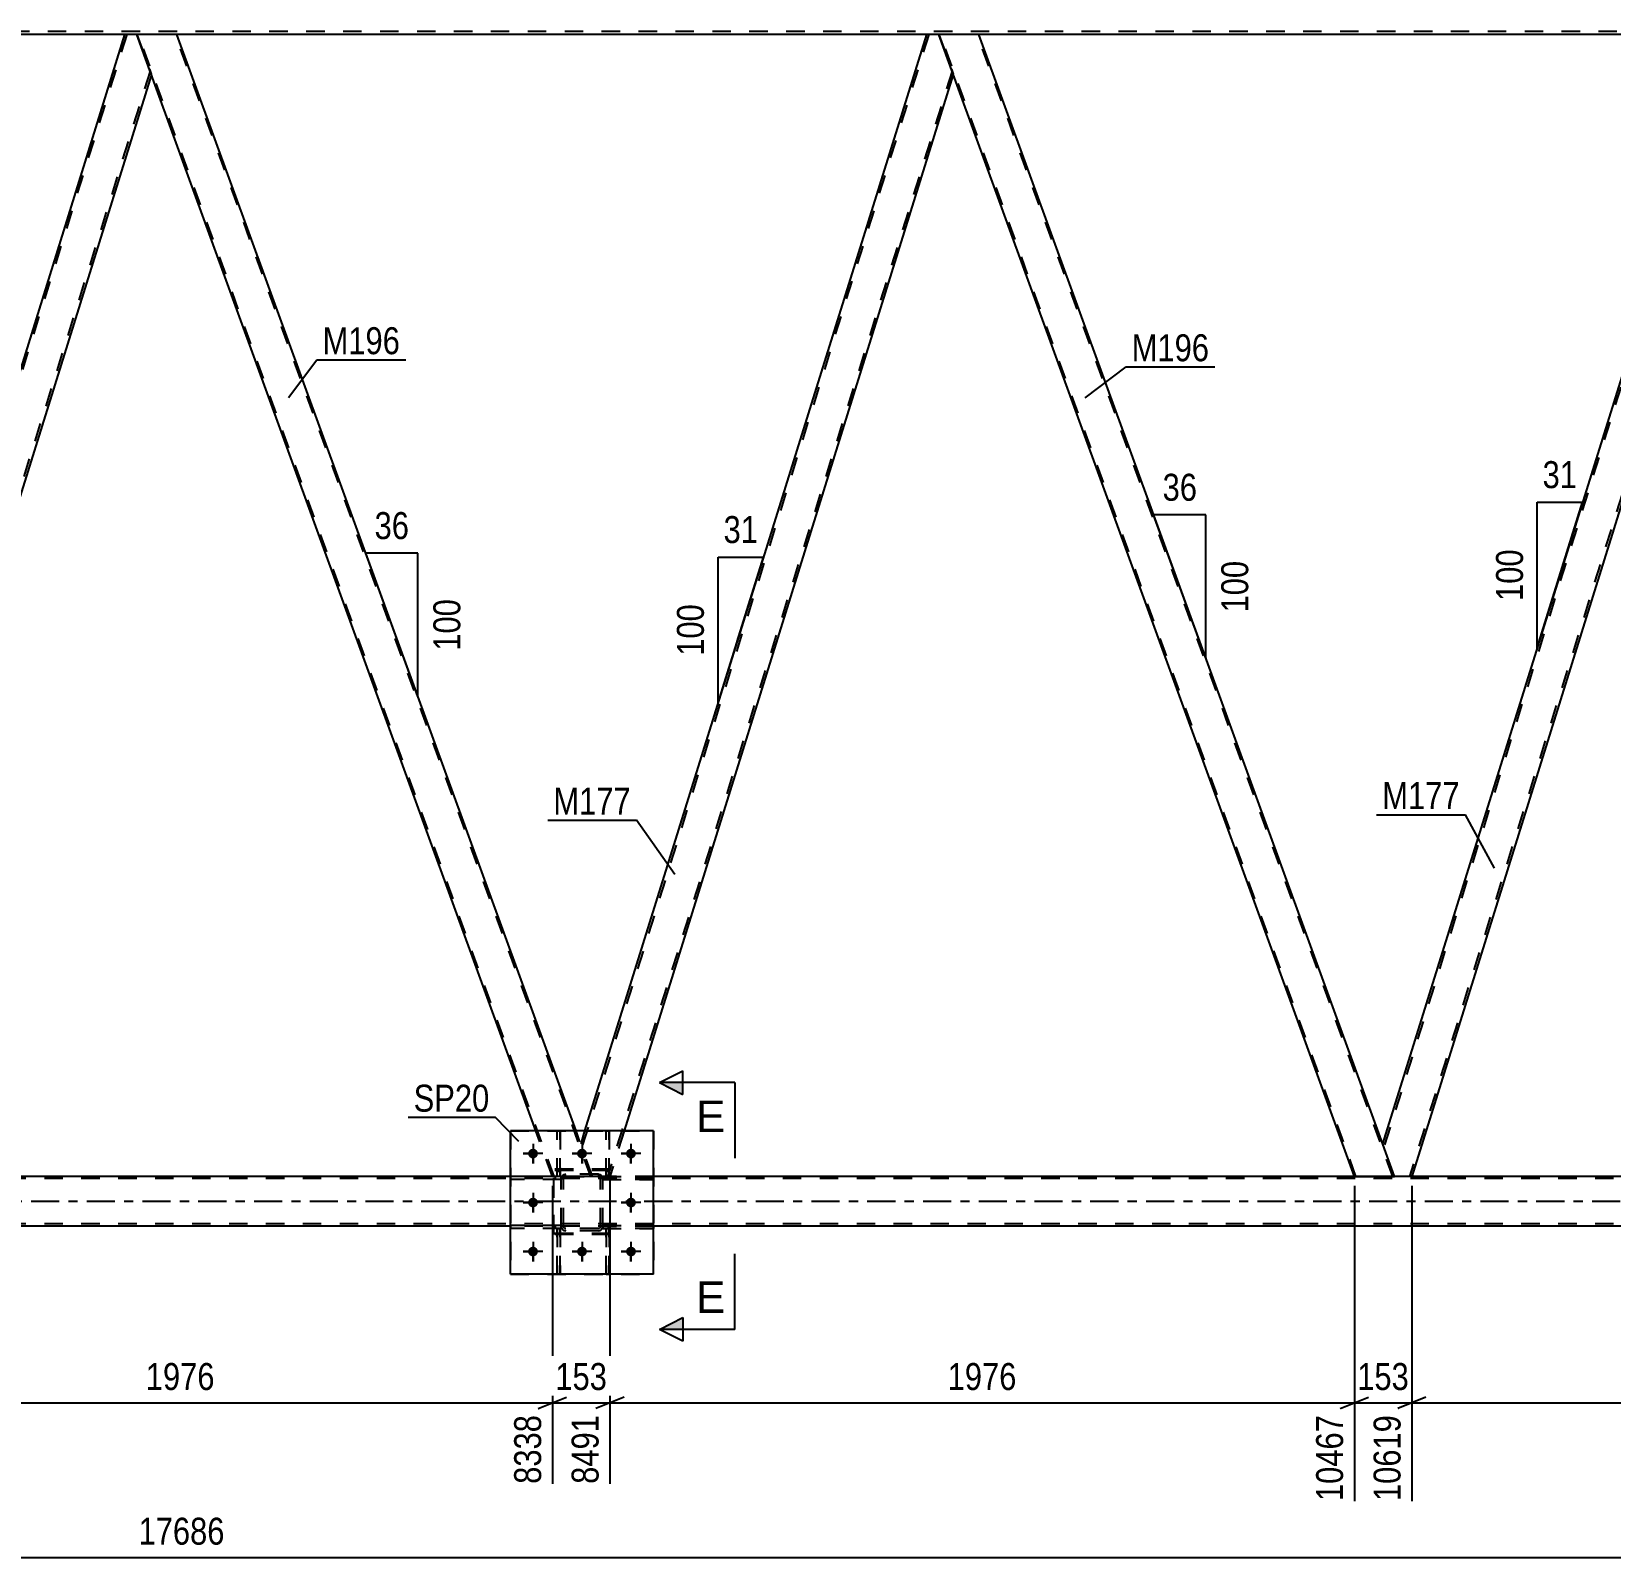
# Model space of a CAD drawing. Header units: millimetres. Extents: x -80 to 761, y -429 to 165.
# Drawn here: x 314.9 to 482.5, y -163.7 to -1.7 of the extents above; entities that cross this region are included whole.
import ezdxf

# ---------------------------------------------------------------- set-up
doc = ezdxf.new("R2010")
doc.units = ezdxf.units.MM
doc.linetypes.add('DXK_LINE_DOT2', pattern=[3.9198, 1.9599, -1.9599])
doc.linetypes.add('DXK_LINE_DOT3', pattern=[5.9187, 2.979, -0.9799, 0.9799, -0.9799])
doc.styles.add('Arial', font='ARIAL.TTF', dxfattribs={"height": 0.2})
doc.styles.add('Arial Narrow', font='ARIALN.TTF', dxfattribs={"height": 0.2})

# ---------------------------------------------------------------- blocks, each defined once
blk = doc.blocks.new('Part-814185468-3717 - 3674')
at = {"color": 7, "linetype": 'DXK_LINE_DOT2'}
for p, q in [((371.1, -128.44), (365.7, -128.44)), ((365.7, -128.76), (365.7, -128.44)), ((371.1, -128.76), (365.7, -128.76)), ((370.5, -128.76), (370.5, -128.44)), ((371.1, -128.44), (371.1, -128.76))]:
    blk.add_line(p, q, dxfattribs=at)
blk = doc.blocks.new('Part-814185468-3768 - 3674')
at = {"color": 7, "linetype": 'DXK_LINE_DOT2'}
for p, q in [((370.66, -123.25), (370.66, -118.4)), ((370.66, -118.4), (370.98, -118.4)), ((370.98, -118.4), (370.98, -123.25)), ((370.66, -122.65), (370.98, -122.65)), ((370.98, -123.25), (370.66, -123.25))]:
    blk.add_line(p, q, dxfattribs=at)
blk = doc.blocks.new('Part-814185468-3714 - 3674')
at = {"color": 2, "linetype": 'Continuous'}
for p, q in [((375.86, -118.4), (375.86, -118.4)), ((376.18, -118.4), (375.86, -118.4)), ((376.18, -118.4), (376.18, -118.4))]:
    blk.add_line(p, q, dxfattribs=at)
at = {"color": 7, "linetype": 'DXK_LINE_DOT2'}
for p, q in [((375.86, -123.25), (375.86, -118.4)), ((376.18, -123.25), (376.18, -118.4)), ((375.86, -122.65), (376.18, -122.65)), ((376.18, -123.25), (375.86, -123.25))]:
    blk.add_line(p, q, dxfattribs=at)
blk = doc.blocks.new('Part-814185468-3720 - 3674')
at = {"color": 7, "linetype": 'DXK_LINE_DOT2'}
for p, q in [((371.1, -123.24), (365.7, -123.24)), ((365.7, -123.56), (365.7, -123.24)), ((371.1, -123.56), (365.7, -123.56)), ((370.5, -123.56), (370.5, -123.24)), ((371.1, -123.24), (371.1, -123.56))]:
    blk.add_line(p, q, dxfattribs=at)
blk = doc.blocks.new('Part-814185468-3721 - 3674')
at = {"color": 7, "linetype": 'DXK_LINE_DOT2'}
for p, q in [((375.5, -128.76), (375.5, -128.44)), ((375.5, -128.44), (380.9, -128.44)), ((380.9, -128.76), (375.5, -128.76)), ((376.1, -128.76), (376.1, -128.44)), ((380.9, -128.44), (380.9, -128.76))]:
    blk.add_line(p, q, dxfattribs=at)
blk = doc.blocks.new('Part-814185468-3722 - 3674')
at = {"color": 7, "linetype": 'DXK_LINE_DOT2'}
for p, q in [((371.1, -123.48), (371.14, -123.3)), ((371.14, -123.3), (371.1, -123.48)), ((371.1, -128.52), (371.1, -123.48)), ((371.34, -123.48), (371.36, -123.39)), ((371.34, -128.52), (371.34, -123.48)), ((371.36, -123.39), (371.41, -123.31)), ((371.4, -123.04), (371.58, -123)), ((371.58, -123), (371.4, -123.04)), ((371.41, -123.31), (371.49, -123.26)), ((371.49, -123.26), (371.58, -123.24)), ((375.02, -123), (371.58, -123)), ((371.58, -123.24), (375.02, -123.24)), ((375.02, -123), (375.21, -123.04)), ((375.21, -123.04), (375.02, -123)), ((375.02, -123.24), (375.11, -123.26)), ((375.11, -123.26), (375.19, -123.31)), ((375.19, -123.31), (375.24, -123.39)), ((375.24, -123.39), (375.26, -123.48)), ((375.26, -128.52), (375.26, -123.48)), ((375.47, -123.3), (375.5, -123.48)), ((375.5, -123.48), (375.47, -123.3)), ((375.5, -128.52), (375.5, -123.48)), ((371.14, -128.71), (371.1, -128.52)), ((371.1, -128.52), (371.14, -128.71)), ((371.36, -128.62), (371.34, -128.52)), ((371.41, -128.69), (371.36, -128.62)), ((371.58, -129), (371.4, -128.97)), ((371.4, -128.97), (371.58, -129)), ((371.49, -128.75), (371.41, -128.69)), ((371.58, -128.76), (371.49, -128.75)), ((375.02, -128.76), (371.58, -128.76)), ((375.02, -129), (371.58, -129)), ((375.11, -128.75), (375.02, -128.76)), ((375.21, -128.97), (375.02, -129)), ((375.02, -129), (375.21, -128.97)), ((375.19, -128.69), (375.11, -128.75)), ((375.24, -128.62), (375.19, -128.69)), ((375.26, -128.52), (375.24, -128.62)), ((375.5, -128.52), (375.47, -128.71)), ((375.47, -128.71), (375.5, -128.52))]:
    blk.add_line(p, q, dxfattribs=at)
at = {"color": 7, "linetype": 'DXK_LINE_DOT3'}
blk.add_line((373.3, -126), (373.3, -126), dxfattribs=at)
at = {"color": 7, "linetype": 'DXK_LINE_DOT2'}
for centre, start, end in [((371.58, -123.48), 112.5, 157.5), ((371.58, -123.48), 112.5, 157.5), ((375.02, -123.48), 22.5, 67.5), ((375.02, -123.48), 22.5, 67.5), ((371.58, -128.52), 202.5, 247.5), ((371.58, -128.52), 202.5, 247.5), ((375.02, -128.52), 292.5, 337.5), ((375.02, -128.52), 292.5, 337.5)]:
    blk.add_arc(centre, 0.48, start, end, dxfattribs=at)
blk = doc.blocks.new('Part-814185468-3723 - 3674')
at = {"color": 7, "linetype": 'DXK_LINE_DOT2'}
for p, q in [((376.3, -122.47), (370.3, -122.47)), ((370.3, -129.27), (370.3, -122.47)), ((376.3, -129.27), (376.3, -122.47)), ((376.3, -129.27), (370.3, -129.27))]:
    blk.add_line(p, q, dxfattribs=at)
blk = doc.blocks.new('Part-814185468-3914 - 3674')
at = {"color": 7, "linetype": 'DXK_LINE_DOT2'}
for p, q in [((651.37, -123.46), (36.63, -123.46)), ((380.9, -123.22), (365.7, -123.22)), ((651.37, -128.26), (36.63, -128.26)), ((380.9, -128.5), (365.7, -128.5))]:
    blk.add_line(p, q, dxfattribs=at)
at = {"color": 2, "linetype": 'Continuous'}
for p, q in [((365.7, -123.22), (210.63, -123.22)), ((535.97, -123.22), (380.9, -123.22)), ((365.7, -128.5), (210.63, -128.5)), ((535.97, -128.5), (380.9, -128.5))]:
    blk.add_line(p, q, dxfattribs=at)
at = {"color": 7, "linetype": 'DXK_LINE_DOT3'}
blk.add_line((36.63, -125.86), (651.37, -125.86), dxfattribs=at)
blk = doc.blocks.new('Part-814185468-3800 - 3674')
at = {"color": 7, "linetype": 'DXK_LINE_DOT2'}
for p, q in [((376.18, -128.77), (375.86, -128.77)), ((375.86, -128.77), (375.86, -133.6)), ((376.18, -133.6), (376.18, -128.77)), ((375.86, -129.37), (376.18, -129.37)), ((375.86, -133.6), (376.18, -133.6))]:
    blk.add_line(p, q, dxfattribs=at)
blk = doc.blocks.new('Part-814185468-3751 - 3674')
at = {"color": 2, "linetype": 'Continuous'}
for p, q in [((370.66, -118.4), (370.66, -118.4)), ((370.98, -118.4), (370.66, -118.4)), ((370.98, -118.4), (370.98, -118.4))]:
    blk.add_line(p, q, dxfattribs=at)
at = {"color": 7, "linetype": 'DXK_LINE_DOT2'}
for p, q in [((370.66, -123.25), (370.66, -118.4)), ((370.98, -123.25), (370.98, -118.4)), ((370.66, -122.65), (370.98, -122.65)), ((370.98, -123.25), (370.66, -123.25))]:
    blk.add_line(p, q, dxfattribs=at)
blk = doc.blocks.new('Part-814185468-3752 - 3674')
at = {"color": 7, "linetype": 'DXK_LINE_DOT2'}
for p, q in [((375.5, -123.56), (375.5, -123.24)), ((375.5, -123.24), (380.9, -123.24)), ((380.9, -123.56), (375.5, -123.56)), ((376.1, -123.56), (376.1, -123.24)), ((380.9, -123.24), (380.9, -123.56))]:
    blk.add_line(p, q, dxfattribs=at)
blk = doc.blocks.new('Part-814185468-3753 - 3674')
at = {"color": 7, "linetype": 'DXK_LINE_DOT2'}
for p, q in [((376.3, -122.6), (370.3, -122.6)), ((370.3, -129.4), (370.3, -122.6)), ((376.3, -129.4), (376.3, -122.6)), ((376.3, -129.4), (370.3, -129.4))]:
    blk.add_line(p, q, dxfattribs=at)
blk = doc.blocks.new('Part-814185468-3754 - 3674')
at = {"color": 7, "linetype": 'DXK_LINE_DOT2'}
for p, q in [((371.1, -123.48), (371.14, -123.3)), ((371.14, -123.3), (371.1, -123.48)), ((371.1, -128.52), (371.1, -123.48)), ((371.34, -123.48), (371.36, -123.39)), ((371.34, -128.52), (371.34, -123.48)), ((371.36, -123.39), (371.41, -123.31)), ((371.4, -123.04), (371.58, -123)), ((371.58, -123), (371.4, -123.04)), ((371.41, -123.31), (371.49, -123.26)), ((371.49, -123.26), (371.58, -123.24)), ((375.02, -123), (371.58, -123)), ((371.58, -123.24), (375.02, -123.24)), ((375.02, -123), (375.21, -123.04)), ((375.21, -123.04), (375.02, -123)), ((375.02, -123.24), (375.11, -123.26)), ((375.11, -123.26), (375.19, -123.31)), ((375.19, -123.31), (375.24, -123.39)), ((375.24, -123.39), (375.26, -123.48)), ((375.26, -128.52), (375.26, -123.48)), ((375.47, -123.3), (375.5, -123.48)), ((375.5, -123.48), (375.47, -123.3)), ((375.5, -128.52), (375.5, -123.48)), ((371.14, -128.71), (371.1, -128.52)), ((371.1, -128.52), (371.14, -128.71)), ((371.36, -128.62), (371.34, -128.52)), ((371.41, -128.69), (371.36, -128.62)), ((371.58, -129), (371.4, -128.97)), ((371.4, -128.97), (371.58, -129)), ((371.49, -128.75), (371.41, -128.69)), ((371.58, -128.76), (371.49, -128.75)), ((375.02, -128.76), (371.58, -128.76)), ((375.02, -129), (371.58, -129)), ((375.11, -128.75), (375.02, -128.76)), ((375.21, -128.97), (375.02, -129)), ((375.02, -129), (375.21, -128.97)), ((375.19, -128.69), (375.11, -128.75)), ((375.24, -128.62), (375.19, -128.69)), ((375.26, -128.52), (375.24, -128.62)), ((375.5, -128.52), (375.47, -128.71)), ((375.47, -128.71), (375.5, -128.52))]:
    blk.add_line(p, q, dxfattribs=at)
at = {"color": 7, "linetype": 'DXK_LINE_DOT3'}
blk.add_line((373.3, -126), (373.3, -126), dxfattribs=at)
at = {"color": 7, "linetype": 'DXK_LINE_DOT2'}
for centre, start, end in [((371.58, -123.48), 112.5, 157.5), ((371.58, -123.48), 112.5, 157.5), ((375.02, -123.48), 22.5, 67.5), ((375.02, -123.48), 22.5, 67.5), ((371.58, -128.52), 202.5, 247.5), ((371.58, -128.52), 202.5, 247.5), ((375.02, -128.52), 292.5, 337.5), ((375.02, -128.52), 292.5, 337.5)]:
    blk.add_arc(centre, 0.48, start, end, dxfattribs=at)
blk = doc.blocks.new('Part-814185468-3760 - 3674')
at = {"color": 7, "linetype": 'DXK_LINE_DOT2'}
for p, q in [((375.86, -133.6), (375.86, -128.77)), ((375.86, -128.77), (376.18, -128.77)), ((376.18, -128.77), (376.18, -133.6)), ((375.86, -129.37), (376.18, -129.37)), ((376.18, -133.6), (375.86, -133.6))]:
    blk.add_line(p, q, dxfattribs=at)
blk = doc.blocks.new('Bolt-814185468-3764 - 3674')
at = {"color": 1, "linetype": 'Continuous'}
for p, q in [((368.1, -119.76), (368.1, -120.46)), ((373.3, -119.76), (373.3, -120.46)), ((378.5, -119.76), (378.5, -120.46)), ((367.06, -120.8), (367.75, -120.8)), ((368.1, -121.84), (368.1, -121.15)), ((369.14, -120.8), (368.45, -120.8)), ((372.26, -120.8), (372.95, -120.8)), ((373.3, -121.84), (373.3, -121.15)), ((374.34, -120.8), (373.65, -120.8)), ((377.46, -120.8), (378.15, -120.8)), ((378.5, -121.84), (378.5, -121.15)), ((379.54, -120.8), (378.85, -120.8)), ((368.1, -124.96), (368.1, -125.66)), ((378.5, -124.96), (378.5, -125.66)), ((367.06, -126), (367.75, -126)), ((368.1, -127.04), (368.1, -126.35)), ((369.14, -126), (368.45, -126)), ((377.46, -126), (378.15, -126)), ((378.5, -127.04), (378.5, -126.35)), ((379.54, -126), (378.85, -126)), ((368.1, -130.16), (368.1, -130.86)), ((373.3, -130.16), (373.3, -130.86)), ((378.5, -130.16), (378.5, -130.86)), ((367.06, -131.2), (367.75, -131.2)), ((368.1, -132.24), (368.1, -131.55)), ((369.14, -131.2), (368.45, -131.2)), ((372.26, -131.2), (372.95, -131.2)), ((373.3, -132.24), (373.3, -131.55)), ((374.34, -131.2), (373.65, -131.2)), ((377.46, -131.2), (378.15, -131.2)), ((378.5, -132.24), (378.5, -131.55)), ((379.54, -131.2), (378.85, -131.2))]:
    blk.add_line(p, q, dxfattribs=at)
blk = doc.blocks.new('Bolt-814185468-3765 - 3674')
at = {"linetype": 'Continuous'}
for points in [[(368.62, -120.8, -1), (367.58, -120.8, -1)], [(373.82, -120.8, -1), (372.78, -120.8, -1)], [(379.02, -120.8, -1), (377.98, -120.8, -1)], [(368.62, -126, -1), (367.58, -126, -1)], [(379.02, -126, -1), (377.98, -126, -1)], [(368.62, -131.2, -1), (367.58, -131.2, -1)], [(373.82, -131.2, -1), (372.78, -131.2, -1)], [(379.02, -131.2, -1), (377.98, -131.2, -1)]]:
    blk.add_hatch(color=1, dxfattribs=at).paths.add_polyline_path(points)
at = {"color": 1, "linetype": 'Continuous'}
for p, q in [((368.1, -119.76), (368.1, -121.84)), ((373.3, -119.76), (373.3, -121.84)), ((378.5, -119.76), (378.5, -121.84)), ((369.14, -120.8), (367.06, -120.8)), ((374.34, -120.8), (372.26, -120.8)), ((379.54, -120.8), (377.46, -120.8)), ((368.1, -124.96), (368.1, -127.04)), ((378.5, -124.96), (378.5, -127.04)), ((369.14, -126), (367.06, -126)), ((379.54, -126), (377.46, -126)), ((368.1, -130.16), (368.1, -132.24)), ((373.3, -130.16), (373.3, -132.24)), ((378.5, -130.16), (378.5, -132.24)), ((369.14, -131.2), (367.06, -131.2)), ((374.34, -131.2), (372.26, -131.2)), ((379.54, -131.2), (377.46, -131.2))]:
    blk.add_line(p, q, dxfattribs=at)
blk = doc.blocks.new('Part-814185468-3779 - 3674')
at = {"color": 7, "linetype": 'DXK_LINE_DOT2'}
for p, q in [((370.98, -128.77), (370.66, -128.77)), ((370.66, -128.77), (370.66, -133.6)), ((370.98, -133.6), (370.98, -128.77)), ((370.66, -129.37), (370.98, -129.37)), ((370.66, -133.6), (370.98, -133.6))]:
    blk.add_line(p, q, dxfattribs=at)
blk = doc.blocks.new('Part-814185468-3904 - 3674')
at = {"color": 7, "linetype": 'DXK_LINE_DOT2'}
for p, q in [((375.86, -123.25), (375.86, -118.4)), ((375.86, -118.4), (376.18, -118.4)), ((376.18, -118.4), (376.18, -123.25)), ((375.86, -122.65), (376.18, -122.65)), ((376.18, -123.25), (375.86, -123.25))]:
    blk.add_line(p, q, dxfattribs=at)
blk = doc.blocks.new('Part-814185468-3838 - 3674')
at = {"color": 7, "linetype": 'DXK_LINE_DOT2'}
for p, q in [((371.1, -128.44), (365.7, -128.44)), ((365.7, -128.44), (365.7, -128.76)), ((371.1, -128.76), (365.7, -128.76)), ((370.5, -128.76), (370.5, -128.44)), ((371.1, -128.76), (371.1, -128.44))]:
    blk.add_line(p, q, dxfattribs=at)
blk = doc.blocks.new('Part-814185468-3841 - 3674')
at = {"color": 7, "linetype": 'DXK_LINE_DOT2'}
for p, q in [((371.1, -123.24), (365.7, -123.24)), ((365.7, -123.24), (365.7, -123.56)), ((371.1, -123.56), (365.7, -123.56)), ((370.5, -123.56), (370.5, -123.24)), ((371.1, -123.56), (371.1, -123.24))]:
    blk.add_line(p, q, dxfattribs=at)
blk = doc.blocks.new('Part-814185468-3844 - 3674')
at = {"color": 7, "linetype": 'DXK_LINE_DOT2'}
for p, q in [((380.9, -128.44), (375.5, -128.44)), ((375.5, -128.44), (375.5, -128.76)), ((375.5, -128.76), (380.9, -128.76)), ((376.1, -128.76), (376.1, -128.44)), ((380.9, -128.76), (380.9, -128.44))]:
    blk.add_line(p, q, dxfattribs=at)
blk = doc.blocks.new('Part-814185468-3847 - 3674')
at = {"color": 7, "linetype": 'DXK_LINE_DOT2'}
for p, q in [((380.9, -123.24), (375.5, -123.24)), ((375.5, -123.24), (375.5, -123.56)), ((375.5, -123.56), (380.9, -123.56)), ((376.1, -123.56), (376.1, -123.24)), ((380.9, -123.56), (380.9, -123.24))]:
    blk.add_line(p, q, dxfattribs=at)
blk = doc.blocks.new('Part-814185468-3864 - 3674')
at = {"color": 2, "linetype": 'Continuous'}
for p, q in [((415.43, -2), (411.18, -2)), ((458.31, -119.8), (415.43, -2)), ((455.3, -123.22), (412.7, -6.2))]:
    blk.add_line(p, q, dxfattribs=at)
at = {"color": 7, "linetype": 'DXK_LINE_DOT2'}
for p, q in [((411.18, -2), (412.7, -6.2)), ((455.47, -123.22), (411.35, -2)), ((459.38, -123.22), (415.26, -2)), ((459.55, -123.22), (458.31, -119.8)), ((455.3, -123.22), (459.55, -123.22))]:
    blk.add_line(p, q, dxfattribs=at)
blk = doc.blocks.new('Part-814185468-3879 - 3674')
at = {"color": 7, "linetype": 'DXK_LINE_DOT2'}
for p, q in [((410.11, -2), (373.29, -120.12)), ((412.59, -5.88), (376.01, -123.22)), ((412.72, -6.25), (412.7, -6.2)), ((412.72, -6.25), (412.7, -6.2)), ((373.57, -118.4), (373.16, -119.75)), ((377.76, -118.4), (376.26, -123.22)), ((374.42, -123.22), (373.16, -119.75)), ((376.26, -123.22), (374.42, -123.22))]:
    blk.add_line(p, q, dxfattribs=at)
at = {"color": 2, "linetype": 'Continuous'}
for p, q in [((409.86, -2), (373.57, -118.4)), ((411.18, -2), (409.86, -2)), ((412.7, -6.2), (411.18, -2)), ((412.72, -6.25), (377.76, -118.4))]:
    blk.add_line(p, q, dxfattribs=at)
blk = doc.blocks.new('Part-814185468-3885 - 3674')
at = {"color": 7, "linetype": 'DXK_LINE_DOT2'}
for p, q in [((639.97, -1.68), (25.23, -1.68)), ((330.3, -2), (324.72, -2)), ((415.43, -2), (409.86, -2))]:
    blk.add_line(p, q, dxfattribs=at)
at = {"color": 2, "linetype": 'Continuous'}
for p, q in [((324.72, -2), (245.16, -2)), ((409.86, -2), (330.3, -2)), ((494.99, -2), (415.43, -2))]:
    blk.add_line(p, q, dxfattribs=at)
blk = doc.blocks.new('Part-814185468-3909 - 3674')
at = {"color": 2, "linetype": 'Continuous'}
for p, q in [((380.9, -118.4), (365.7, -118.4)), ((365.7, -133.6), (365.7, -118.4)), ((380.9, -133.6), (380.9, -118.4)), ((380.9, -133.6), (365.7, -133.6))]:
    blk.add_line(p, q, dxfattribs=at)
blk = doc.blocks.new('Part-814185468-3915 - 3674')
at = {"color": 7, "linetype": 'DXK_LINE_DOT2'}
for p, q in [((365.7, -118.4), (380.9, -118.4)), ((365.7, -118.4), (365.7, -133.6)), ((380.9, -118.4), (380.9, -133.6)), ((365.7, -133.6), (380.9, -133.6))]:
    blk.add_line(p, q, dxfattribs=at)
blk = doc.blocks.new('Part-814185468-3929 - 3674')
at = {"color": 2, "linetype": 'Continuous'}
for p, q in [((324.72, -2), (288.02, -119.75)), ((326.04, -2), (324.72, -2)), ((327.57, -6.2), (326.04, -2)), ((327.59, -6.25), (291.13, -123.22)), ((289.28, -123.22), (288.04, -119.8))]:
    blk.add_line(p, q, dxfattribs=at)
at = {"color": 7, "linetype": 'DXK_LINE_DOT2'}
for p, q in [((324.97, -2), (288.16, -120.12)), ((327.45, -5.88), (290.88, -123.22)), ((327.59, -6.25), (327.57, -6.2)), ((327.59, -6.25), (327.57, -6.2)), ((288.02, -119.75), (288.04, -119.8)), ((291.13, -123.22), (289.28, -123.22))]:
    blk.add_line(p, q, dxfattribs=at)
blk = doc.blocks.new('Part-814185468-3934 - 3674')
at = {"color": 2, "linetype": 'Continuous'}
for p, q in [((330.3, -2), (326.04, -2)), ((372.67, -118.4), (330.3, -2)), ((368.41, -118.4), (327.57, -6.2))]:
    blk.add_line(p, q, dxfattribs=at)
at = {"color": 7, "linetype": 'DXK_LINE_DOT2'}
for p, q in [((326.04, -2), (327.57, -6.2)), ((370.33, -123.22), (326.21, -2)), ((374.25, -123.22), (330.13, -2)), ((370.16, -123.22), (368.41, -118.4)), ((374.42, -123.22), (372.67, -118.4)), ((374.42, -123.22), (370.16, -123.22))]:
    blk.add_line(p, q, dxfattribs=at)
blk = doc.blocks.new('Part-814185468-3939 - 3674')
at = {"color": 2, "linetype": 'Continuous'}
for p, q in [((494.99, -2), (458.29, -119.75)), ((496.31, -2), (494.99, -2)), ((497.84, -6.2), (496.31, -2)), ((497.86, -6.25), (461.4, -123.22)), ((459.55, -123.22), (458.31, -119.8))]:
    blk.add_line(p, q, dxfattribs=at)
at = {"color": 7, "linetype": 'DXK_LINE_DOT2'}
for p, q in [((495.24, -2), (458.43, -120.12)), ((497.72, -5.88), (461.15, -123.22)), ((497.86, -6.25), (497.84, -6.2)), ((497.86, -6.25), (497.84, -6.2)), ((458.29, -119.75), (458.31, -119.8)), ((461.4, -123.22), (459.55, -123.22))]:
    blk.add_line(p, q, dxfattribs=at)
blk = doc.blocks.new('Part-814185468-3966 - 3674')
at = {"color": 7, "linetype": 'DXK_LINE_DOT2'}
for p, q in [((370.66, -133.6), (370.66, -128.77)), ((370.66, -128.77), (370.98, -128.77)), ((370.98, -128.77), (370.98, -133.6)), ((370.66, -129.37), (370.98, -129.37)), ((370.98, -133.6), (370.66, -133.6))]:
    blk.add_line(p, q, dxfattribs=at)
blk = doc.blocks.new('StraightDimension-814185468-4655 - 3674')
at = {"color": 7, "linetype": 'Continuous'}
for p, q in [((455.3, -124.22), (455.3, -157.69)), ((461.4, -124.22), (461.4, -157.69)), ((453.8, -147.85), (456.8, -146.65)), ((455.3, -147.25), (461.4, -147.25)), ((462.9, -146.65), (459.9, -147.85))]:
    blk.add_line(p, q, dxfattribs=at)
at = {"color": 0}
blk.add_wipeout([(461.69, -146.5), (461.69, -142.3), (455, -142.3), (455, -146.5)], dxfattribs=at)
at = {"color": 0, "linetype": 'Continuous'}
blk.add_wipeout([(460.8, -147.95), (456.6, -147.95), (456.6, -158.29), (460.8, -158.29)], dxfattribs=at)
at = {"color": 3, "style": 'Arial Narrow'}
blk.add_text('153', height=2.863, dxfattribs=at).set_placement((455.6, -145.9))
at = {"color": 3, "linetype": 'Continuous', "style": 'Arial Narrow'}
blk.add_text('10619', height=2.863, rotation=90.0002, dxfattribs=at).set_placement((460.2, -157.69))
blk = doc.blocks.new('StraightDimension-814185468-4636 - 3674')
at = {"color": 7, "linetype": 'Continuous'}
for p, q in [((376.26, -124.22), (376.26, -155.86)), ((455.3, -124.22), (455.3, -157.69)), ((377.76, -146.65), (374.76, -147.85)), ((376.26, -147.25), (455.3, -147.25)), ((453.8, -147.85), (456.8, -146.65))]:
    blk.add_line(p, q, dxfattribs=at)
at = {"color": 0}
blk.add_wipeout([(420.04, -146.5), (420.04, -142.3), (411.52, -142.3), (411.52, -146.5)], dxfattribs=at)
at = {"color": 0, "linetype": 'Continuous'}
blk.add_wipeout([(454.7, -147.95), (450.5, -147.95), (450.5, -158.29), (454.7, -158.29)], dxfattribs=at)
at = {"color": 3, "style": 'Arial Narrow'}
blk.add_text('1976', height=2.863, dxfattribs=at).set_placement((412.12, -145.9))
at = {"color": 3, "linetype": 'Continuous', "style": 'Arial Narrow'}
blk.add_text('10467', height=2.863, rotation=90.0002, dxfattribs=at).set_placement((454.1, -157.69))
blk = doc.blocks.new('StraightDimension-814185468-4674 - 3674')
at = {"color": 7, "linetype": 'Continuous'}
for p, q in [((461.4, -124.22), (461.4, -157.69)), ((540.43, -124.22), (540.43, -157.69)), ((462.9, -146.65), (459.9, -147.85)), ((461.4, -147.25), (540.43, -147.25)), ((538.93, -147.85), (541.93, -146.65))]:
    blk.add_line(p, q, dxfattribs=at)
at = {"color": 0}
blk.add_wipeout([(505.17, -146.5), (505.17, -142.3), (496.66, -142.3), (496.66, -146.5)], dxfattribs=at)
at = {"color": 0, "linetype": 'Continuous'}
blk.add_wipeout([(539.83, -147.95), (535.63, -147.95), (535.63, -158.29), (539.83, -158.29)], dxfattribs=at)
at = {"color": 3, "style": 'Arial Narrow'}
blk.add_text('1976', height=2.863, dxfattribs=at).set_placement((497.26, -145.9))
at = {"color": 3, "linetype": 'Continuous', "style": 'Arial Narrow'}
blk.add_text('12595', height=2.863, rotation=90.0002, dxfattribs=at).set_placement((539.23, -157.69))
blk = doc.blocks.new('AngleDimension-814185468-4307 - 3674')
at = {"color": 7, "linetype": 'Continuous'}
for p, q in [((387.74, -57.48), (392.57, -57.48)), ((387.74, -72.94), (392.57, -57.48)), ((387.74, -72.94), (387.74, -57.48)), ((389.78, -66.43), (392.57, -57.48))]:
    blk.add_line(p, q, dxfattribs=at)
at = {"color": 0}
for points in [[(392.58, -56.58), (392.58, -52.38), (387.73, -52.38), (387.73, -56.58)], [(386.84, -61.87), (382.64, -61.87), (382.64, -68.55), (386.84, -68.55)]]:
    blk.add_wipeout(points, dxfattribs=at)
at = {"color": 3, "style": 'Arial Narrow'}
blk.add_text('31', height=2.863, dxfattribs=at).set_placement((388.33, -55.98))
blk.add_text('100', height=2.863, rotation=90.0002, dxfattribs=at).set_placement((386.24, -67.95))
blk = doc.blocks.new('StraightDimension-814185468-4598 - 3674')
at = {"color": 7, "linetype": 'Continuous'}
for p, q in [((291.13, -124.22), (291.13, -155.86)), ((370.16, -124.22), (370.16, -155.86)), ((292.63, -146.65), (289.63, -147.85)), ((291.13, -147.25), (370.16, -147.25)), ((368.66, -147.85), (371.66, -146.65))]:
    blk.add_line(p, q, dxfattribs=at)
at = {"color": 0}
blk.add_wipeout([(334.9, -146.5), (334.9, -142.3), (326.39, -142.3), (326.39, -146.5)], dxfattribs=at)
at = {"color": 0, "linetype": 'Continuous'}
blk.add_wipeout([(369.56, -147.95), (365.36, -147.95), (365.36, -156.46), (369.56, -156.46)], dxfattribs=at)
at = {"color": 3, "style": 'Arial Narrow'}
blk.add_text('1976', height=2.863, dxfattribs=at).set_placement((326.99, -145.9))
at = {"color": 3, "linetype": 'Continuous', "style": 'Arial Narrow'}
blk.add_text('8338', height=2.863, rotation=90.0002, dxfattribs=at).set_placement((368.96, -155.86))
blk = doc.blocks.new('StraightDimension-814185468-4617 - 3674')
at = {"color": 7, "linetype": 'Continuous'}
for p, q in [((370.16, -124.22), (370.16, -155.86)), ((376.26, -124.22), (376.26, -155.86)), ((368.66, -147.85), (371.66, -146.65)), ((370.16, -147.25), (376.26, -147.25)), ((377.76, -146.65), (374.76, -147.85))]:
    blk.add_line(p, q, dxfattribs=at)
at = {"color": 0}
blk.add_wipeout([(376.56, -146.5), (376.56, -142.3), (369.87, -142.3), (369.87, -146.5)], dxfattribs=at)
at = {"color": 0, "linetype": 'Continuous'}
blk.add_wipeout([(375.66, -147.95), (371.46, -147.95), (371.46, -156.46), (375.66, -156.46)], dxfattribs=at)
at = {"color": 3, "style": 'Arial Narrow'}
blk.add_text('153', height=2.863, dxfattribs=at).set_placement((370.47, -145.9))
at = {"color": 3, "linetype": 'Continuous', "style": 'Arial Narrow'}
blk.add_text('8491', height=2.863, rotation=90.0002, dxfattribs=at).set_placement((375.06, -155.86))
blk = doc.blocks.new('StraightDimension-814185468-4713 - 3674')
at = {"color": 7, "linetype": 'Continuous'}
blk.add_line((-0.64, -163.67), (662.23, -163.67), dxfattribs=at)
at = {"color": 0}
blk.add_wipeout([(335.96, -162.92), (335.96, -158.72), (325.62, -158.72), (325.62, -162.92)], dxfattribs=at)
at = {"color": 3, "style": 'Arial Narrow'}
blk.add_text('17686', height=2.863, dxfattribs=at).set_placement((326.22, -162.32))
blk = doc.blocks.new('AngleDimension-814185468-9850 - 3674')
at = {"color": 7, "linetype": 'Continuous'}
for p, q in [((354.34, -68.06), (350.34, -57.06)), ((355.88, -57.06), (350.34, -57.06)), ((355.88, -72.28), (350.34, -57.06)), ((355.88, -72.28), (355.88, -57.06))]:
    blk.add_line(p, q, dxfattribs=at)
at = {"color": 0}
for points in [[(355.54, -56.16), (355.54, -51.96), (350.68, -51.96), (350.68, -56.16)], [(360.98, -61.33), (356.78, -61.33), (356.78, -68.01), (360.98, -68.01)]]:
    blk.add_wipeout(points, dxfattribs=at)
at = {"color": 3, "style": 'Arial Narrow'}
blk.add_text('36', height=2.863, dxfattribs=at).set_placement((351.28, -55.56))
blk.add_text('100', height=2.863, rotation=90.0002, dxfattribs=at).set_placement((360.38, -67.41))
blk = doc.blocks.new('AngleDimension-814185468-9864 - 3674')
at = {"color": 7, "linetype": 'Continuous'}
for p, q in [((439.53, -52.99), (433.99, -52.99)), ((439.53, -68.22), (433.99, -52.99)), ((439.53, -68.22), (439.53, -52.99)), ((439.48, -68.06), (439.53, -68.22))]:
    blk.add_line(p, q, dxfattribs=at)
at = {"color": 0}
for points in [[(439.19, -52.09), (439.19, -47.89), (434.34, -47.89), (434.34, -52.09)], [(444.63, -57.26), (440.43, -57.26), (440.43, -63.95), (444.63, -63.95)]]:
    blk.add_wipeout(points, dxfattribs=at)
at = {"color": 3, "style": 'Arial Narrow'}
blk.add_text('36', height=2.863, dxfattribs=at).set_placement((434.94, -51.49))
blk.add_text('100', height=2.863, rotation=90.0002, dxfattribs=at).set_placement((444.03, -63.35))
blk = doc.blocks.new('AngleDimension-814185468-9878 - 3674')
at = {"color": 7, "linetype": 'Continuous'}
for p, q in [((474.7, -51.65), (479.52, -51.65)), ((474.7, -67.12), (479.52, -51.65)), ((474.7, -67.12), (474.7, -51.65)), ((475.69, -63.93), (479.52, -51.65))]:
    blk.add_line(p, q, dxfattribs=at)
at = {"color": 0}
for points in [[(479.53, -50.75), (479.53, -46.55), (474.68, -46.55), (474.68, -50.75)], [(473.8, -56.04), (469.6, -56.04), (469.6, -62.73), (473.8, -62.73)]]:
    blk.add_wipeout(points, dxfattribs=at)
at = {"color": 3, "style": 'Arial Narrow'}
blk.add_text('31', height=2.863, dxfattribs=at).set_placement((475.28, -50.15))
blk.add_text('100', height=2.863, rotation=90.0002, dxfattribs=at).set_placement((473.2, -62.13))
blk = doc.blocks.new('Mark-814185468-3860 - 3674')
at = {"color": 0}
blk.add_wipeout([(439.88, -36.68), (439.88, -33.68), (431.66, -33.68), (431.66, -36.68)], dxfattribs=at)
blk.add_wipeout([(439.88, -36.68), (439.88, -33.68), (431.66, -33.68), (431.66, -36.68)], dxfattribs=at)
at = {"color": 30, "linetype": 'Continuous'}
for p, q in [((426.73, -40.55), (431.06, -37.28)), ((431.06, -37.28), (440.48, -37.28))]:
    blk.add_line(p, q, dxfattribs=at)
at = {"color": 3, "style": 'Arial Narrow'}
blk.add_text('M196', height=2.863, dxfattribs=at).set_placement((431.66, -36.68))
blk = doc.blocks.new('Mark-814185468-3875 - 3674')
at = {"color": 0}
blk.add_wipeout([(378.48, -84.81), (378.48, -81.81), (370.26, -81.81), (370.26, -84.81)], dxfattribs=at)
blk.add_wipeout([(378.48, -84.81), (378.48, -81.81), (370.26, -81.81), (370.26, -84.81)], dxfattribs=at)
at = {"color": 30, "linetype": 'Continuous'}
for p in [(369.66, -85.41), (383.17, -91.17)]:
    blk.add_line(p, (379.08, -85.41), dxfattribs=at)
at = {"color": 3, "style": 'Arial Narrow'}
blk.add_text('M177', height=2.863, dxfattribs=at).set_placement((370.26, -84.81))
blk = doc.blocks.new('Mark-814185468-3905 - 3674')
at = {"color": 0}
blk.add_wipeout([(363.47, -116.35), (363.47, -113.35), (355.43, -113.35), (355.43, -116.35)], dxfattribs=at)
blk.add_wipeout([(363.47, -116.35), (363.47, -113.35), (355.43, -113.35), (355.43, -116.35)], dxfattribs=at)
at = {"color": 30, "linetype": 'Continuous'}
for p in [(354.83, -116.95), (366.58, -119.53)]:
    blk.add_line(p, (364.07, -116.95), dxfattribs=at)
at = {"color": 3, "style": 'Arial Narrow'}
blk.add_text('SP20', height=2.863, dxfattribs=at).set_placement((355.43, -116.35))
blk = doc.blocks.new('Mark-814185468-3930 - 3674')
at = {"color": 0}
blk.add_wipeout([(353.98, -35.93), (353.98, -32.93), (345.76, -32.93), (345.76, -35.93)], dxfattribs=at)
blk.add_wipeout([(353.98, -35.93), (353.98, -32.93), (345.76, -32.93), (345.76, -35.93)], dxfattribs=at)
at = {"color": 30, "linetype": 'Continuous'}
for p, q in [((342.14, -40.54), (345.16, -36.53)), ((345.16, -36.53), (354.58, -36.53))]:
    blk.add_line(p, q, dxfattribs=at)
at = {"color": 3, "style": 'Arial Narrow'}
blk.add_text('M196', height=2.863, dxfattribs=at).set_placement((345.76, -35.93))
blk = doc.blocks.new('Mark-814185468-3935 - 3674')
at = {"color": 0}
blk.add_wipeout([(466.48, -84.23), (466.48, -81.23), (458.26, -81.23), (458.26, -84.23)], dxfattribs=at)
blk.add_wipeout([(466.48, -84.23), (466.48, -81.23), (458.26, -81.23), (458.26, -84.23)], dxfattribs=at)
at = {"color": 30, "linetype": 'Continuous'}
for p in [(457.66, -84.83), (470.16, -90.5)]:
    blk.add_line(p, (467.08, -84.83), dxfattribs=at)
at = {"color": 3, "style": 'Arial Narrow'}
blk.add_text('M177', height=2.863, dxfattribs=at).set_placement((458.26, -84.23))
blk = doc.blocks.new('SectionMark-814185468-5291 - 3674')
at = {"linetype": 'Continuous'}
for points in [[(384.01, -113.27), (384.01, -114.52), (381.51, -113.27)], [(384.01, -138.21), (384.01, -139.46), (381.51, -139.46)]]:
    blk.add_hatch(color=6, dxfattribs=at).paths.add_polyline_path(points)
at = {"color": 6, "linetype": 'Continuous'}
for p, q in [((381.51, -113.27), (384.01, -112.02)), ((384.01, -114.52), (384.01, -112.02)), ((389.51, -113.27), (381.51, -113.27)), ((381.51, -113.27), (384.01, -114.52)), ((389.51, -113.27), (389.51, -121.27)), ((389.51, -139.46), (389.51, -131.46)), ((381.51, -139.46), (384.01, -138.21)), ((384.01, -138.21), (384.01, -140.71)), ((389.51, -139.46), (381.51, -139.46)), ((384.01, -140.71), (381.51, -139.46))]:
    blk.add_line(p, q, dxfattribs=at)
at = {"color": 0, "linetype": 'Continuous'}
for points in [[(388.51, -118.52), (388.51, -115.02), (385.4, -115.02), (385.4, -118.52)], [(388.51, -137.71), (388.51, -134.21), (385.4, -134.21), (385.4, -137.71)]]:
    blk.add_wipeout(points, dxfattribs=at)
at = {"color": 3, "linetype": 'Continuous', "style": 'Arial'}
for p in [(385.4, -118.52), (385.4, -137.71)]:
    blk.add_text('E', height=3.34, dxfattribs=at).set_placement(p)

msp = doc.modelspace()

# ---------------------------------------------------------------- block references
for name in ['Part-814185468-3885 - 3674', 'Part-814185468-3929 - 3674', 'Part-814185468-3934 - 3674', 'Part-814185468-3879 - 3674', 'Part-814185468-3864 - 3674', 'Part-814185468-3939 - 3674', 'Part-814185468-3909 - 3674', 'Part-814185468-3915 - 3674', 'Part-814185468-3768 - 3674', 'Part-814185468-3751 - 3674', 'Part-814185468-3714 - 3674', 'Part-814185468-3904 - 3674', 'Bolt-814185468-3764 - 3674', 'Bolt-814185468-3765 - 3674', 'Part-814185468-3914 - 3674', 'Part-814185468-3720 - 3674', 'Part-814185468-3841 - 3674', 'Part-814185468-3723 - 3674', 'Part-814185468-3753 - 3674', 'Part-814185468-3722 - 3674', 'Part-814185468-3754 - 3674', 'Part-814185468-3752 - 3674', 'Part-814185468-3847 - 3674', 'Part-814185468-3717 - 3674', 'Part-814185468-3838 - 3674', 'Part-814185468-3779 - 3674', 'Part-814185468-3966 - 3674', 'Part-814185468-3721 - 3674', 'Part-814185468-3844 - 3674', 'Part-814185468-3800 - 3674', 'Part-814185468-3760 - 3674']:
    msp.add_blockref(name, (0, 0))

# ---------------------------------------------------------------- next in the draw order: block references
for name in ['AngleDimension-814185468-4307 - 3674', 'StraightDimension-814185468-4598 - 3674', 'StraightDimension-814185468-4655 - 3674']:
    msp.add_blockref(name, (0, 0))

# ---------------------------------------------------------------- next in the draw order: block references
for name in ['StraightDimension-814185468-4636 - 3674', 'StraightDimension-814185468-4674 - 3674']:
    msp.add_blockref(name, (0, 0))

# ---------------------------------------------------------------- next in the draw order: block references
msp.add_blockref('StraightDimension-814185468-4617 - 3674', (0, 0))

# ---------------------------------------------------------------- next in the draw order: block references
msp.add_blockref('StraightDimension-814185468-4713 - 3674', (0, 0))

# ---------------------------------------------------------------- next in the draw order: block references
for name in ['Mark-814185468-3930 - 3674', 'Mark-814185468-3860 - 3674', 'AngleDimension-814185468-9878 - 3674', 'AngleDimension-814185468-9864 - 3674', 'AngleDimension-814185468-9850 - 3674', 'Mark-814185468-3875 - 3674', 'Mark-814185468-3935 - 3674', 'SectionMark-814185468-5291 - 3674', 'Mark-814185468-3905 - 3674']:
    msp.add_blockref(name, (0, 0))

doc.saveas('drawing.dxf')
